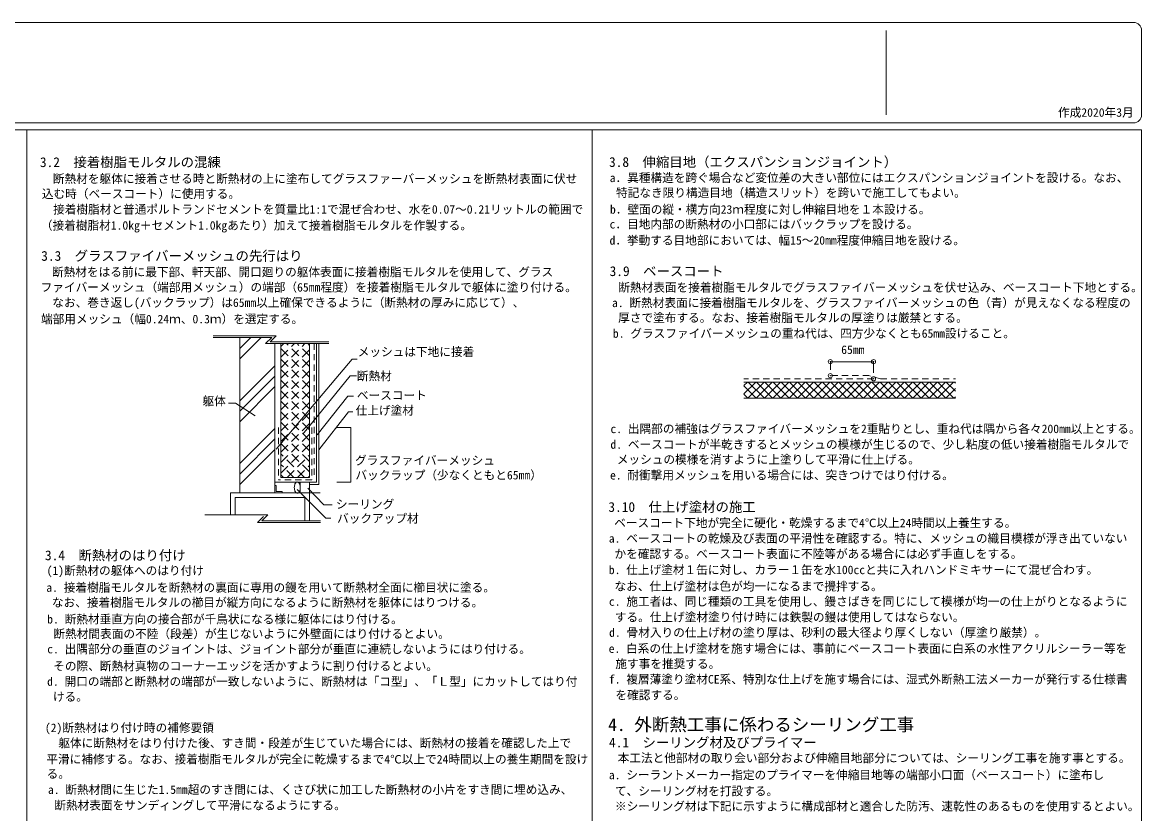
# Model space of a CAD drawing. Units: millimetres on the paper. Extents: x -160 to 123, y -85 to 110.
# Drawn here: x -11.8 to 122.6, y 14.6 to 109.6 of the extents above; entities that cross this region are included whole.
import ezdxf
from ezdxf.enums import TextEntityAlignment as Align

# ---------------------------------------------------------------- set-up
doc = ezdxf.new("R2010")
doc.units = ezdxf.units.MM
doc.header["$PDMODE"] = 32
doc.header["$PDSIZE"] = 0.5
doc.linetypes.add('DASHED1', pattern=[1.8, 1.2, -0.6])
doc.linetypes.add('USER1', pattern=[1.25, 0.75, -0.5])
doc.layers.add('0-0_0', color=7, linetype='Continuous', lineweight=18)
doc.styles.add('ＭＳ ゴシック', font='')
doc.styles.get('ＭＳ ゴシック').set_extended_font_data('MS Gothic')

# ---------------------------------------------------------------- blocks, each defined once
blk = doc.blocks.new('_DotSmall')
at = {"layer": '0-0_0'}
blk.add_line((0.00125, 0), (-0.00125, 0), dxfattribs=at)
blk.add_circle((0, 0), 0.00125, dxfattribs=at)

msp = doc.modelspace()

# ---------------------------------------------------------------- linework, layer by layer
at = {"layer": '0-0_0', "color": 5}
for p, q in [((-88.084, 109.627), (121.609, 109.627)), ((122.576, 98.514), (122.576, 108.661)), ((121.609, 97.548), (-88.084, 97.548)), ((-147.031, 96.729), (122.576, 96.729)), ((122.576, -67.6), (122.576, 96.729)), ((22.506, 54.945), (22.67, 55.109))]:
    msp.add_line(p, q, dxfattribs=at)
at = {"layer": '0-0_0', "color": 4}
msp.add_line((91.923, 98.514), (91.923, 108.661), dxfattribs=at)
at = {"layer": '0-0_0'}
for p, q in [((-11.261, 96.729), (-11.261, -67.6)), ((56.624, 96.729), (56.624, -67.6)), ((19.225, 71.03), (19.225, 54.945)), ((19.225, 71.03), (22.67, 71.03)), ((22.67, 71.03), (22.67, 54.945)), ((85.21, 67.882), (85.21, 68.929)), ((85.21, 68.859), (90.39, 68.859)), ((90.39, 67.506), (90.39, 68.929)), ((100.219, 66.419), (74.828, 66.419)), ((74.828, 64.995), (76.252, 66.419)), ((74.828, 65.985), (75.262, 66.419)), ((74.828, 65.95), (76.292, 64.486)), ((75.309, 64.486), (77.242, 66.419)), ((75.349, 66.419), (77.282, 64.486)), ((76.299, 64.486), (78.232, 66.419)), ((76.339, 66.419), (78.272, 64.486)), ((77.289, 64.486), (79.222, 66.419)), ((77.329, 66.419), (79.261, 64.486)), ((78.279, 64.486), (80.211, 66.419)), ((78.319, 66.419), (80.251, 64.486)), ((79.269, 64.486), (81.201, 66.419)), ((79.309, 66.419), (81.241, 64.486)), ((80.259, 64.486), (82.191, 66.419)), ((80.299, 66.419), (82.231, 64.486)), ((81.249, 64.486), (83.181, 66.419)), ((81.289, 66.419), (83.221, 64.486)), ((82.239, 64.486), (84.171, 66.419)), ((82.279, 66.419), (84.211, 64.486)), ((83.229, 64.486), (85.161, 66.419)), ((83.269, 66.419), (85.201, 64.486)), ((84.218, 64.486), (86.151, 66.419)), ((84.258, 66.419), (86.191, 64.486)), ((85.208, 64.486), (87.141, 66.419)), ((85.248, 66.419), (87.181, 64.486)), ((86.198, 64.486), (88.131, 66.419)), ((86.238, 66.419), (88.171, 64.486)), ((87.188, 64.486), (89.121, 66.419)), ((87.228, 66.419), (89.161, 64.486)), ((88.178, 64.486), (90.111, 66.419)), ((88.218, 66.419), (90.151, 64.486)), ((89.168, 64.486), (91.101, 66.419)), ((89.208, 66.419), (91.141, 64.486)), ((90.158, 64.486), (92.091, 66.419)), ((90.198, 66.419), (92.131, 64.486)), ((91.148, 64.486), (93.081, 66.419)), ((91.188, 66.419), (93.121, 64.486)), ((92.138, 64.486), (94.071, 66.419)), ((92.178, 66.419), (94.111, 64.486)), ((93.128, 64.486), (95.061, 66.419)), ((93.168, 66.419), (95.101, 64.486)), ((94.118, 64.486), (96.051, 66.419)), ((94.158, 66.419), (96.091, 64.486)), ((95.108, 64.486), (97.041, 66.419)), ((95.148, 66.419), (97.081, 64.486)), ((96.098, 64.486), (98.031, 66.419)), ((96.138, 66.419), (98.071, 64.486)), ((97.088, 64.486), (99.02, 66.419)), ((97.128, 66.419), (99.06, 64.486)), ((98.078, 64.486), (100.01, 66.419)), ((98.118, 66.419), (100.05, 64.486)), ((99.108, 66.419), (100.219, 65.308)), ((100.098, 66.419), (100.219, 66.298)), ((74.828, 64.96), (75.302, 64.486)), ((99.068, 64.486), (100.219, 65.637)), ((100.058, 64.486), (100.219, 64.648)), ((100.219, 64.486), (74.828, 64.486)), ((23.801, 58.289), (27.343, 62.819)), ((27.343, 62.819), (27.887, 62.819)), ((19.534, 54.945), (19.225, 55.253)), ((19.534, 54.945), (19.225, 55.253)), ((19.534, 54.945), (19.225, 55.253)), ((19.534, 54.945), (19.225, 55.253)), ((22.506, 54.945), (22.67, 55.109)), ((22.67, 54.945), (19.225, 54.945)), ((21.202, 53.515), (24.613, 50.052)), ((24.613, 50.052), (25.243, 50.052))]:
    msp.add_line(p, q, dxfattribs=at)
at = {"layer": '0-0_0', "color": 3}
for p, q in [((11.092, 71.98), (18.657, 71.98)), ((11.092, 71.754), (18.128, 71.754)), ((14.311, 69.194), (16.87, 71.754)), ((14.311, 70.451), (15.613, 71.754)), ((14.311, 71.754), (14.311, 53.103)), ((18.128, 71.754), (17.404, 71.03)), ((17.404, 71.03), (24.997, 71.03)), ((18.526, 71.03), (18.526, 53.103)), ((23.51, 71.03), (23.51, 54.385)), ((23.79, 71.03), (23.79, 54.105)), ((14.311, 64.165), (18.526, 68.38)), ((14.311, 62.908), (18.526, 67.123)), ((14.311, 61.651), (18.526, 65.866)), ((14.311, 56.622), (18.526, 60.837)), ((27.642, 60.948), (25.969, 60.948)), ((27.642, 60.948), (27.642, 54.385)), ((14.311, 55.364), (18.526, 59.579)), ((14.311, 54.107), (18.526, 58.322)), ((18.526, 54.385), (23.51, 54.385)), ((18.526, 53.975), (18.682, 53.975)), ((18.682, 53.975), (18.682, 53.265)), ((21.55, 53.103), (21.55, 54.385)), ((22.67, 53.103), (22.67, 54.385)), ((22.67, 54.105), (23.79, 54.105)), ((27.642, 54.385), (25.969, 54.385)), ((15.431, 53.103), (13.187, 53.103)), ((13.187, 53.103), (13.187, 50.473)), ((13.747, 52.543), (22.11, 52.543)), ((13.747, 50.473), (13.747, 52.543)), ((22.67, 53.103), (15.431, 53.103)), ((18.682, 53.265), (19.401, 53.265)), ((19.401, 53.265), (19.401, 53.103)), ((22.11, 49.75), (22.11, 52.543)), ((22.6, 53.103), (23.93, 53.103)), ((22.67, 53.103), (22.67, 49.75)), ((10.098, 50.473), (17.663, 50.473)), ((17.134, 50.247), (16.41, 49.524)), ((16.41, 49.524), (24.003, 49.524))]:
    msp.add_line(p, q, dxfattribs=at)
at = {"layer": '0-0_0', "color": 4, "linetype": 'DASHED1'}
for p, q in [((19.225, 69.404), (20.851, 71.03)), ((19.225, 68.137), (22.119, 71.03)), ((19.225, 70.671), (19.584, 71.03)), ((22.67, 67.014), (19.225, 70.459)), ((19.225, 66.869), (22.67, 70.315)), ((22.67, 68.281), (19.921, 71.03)), ((22.67, 69.548), (21.188, 71.03)), ((22.67, 70.815), (22.455, 71.03)), ((22.67, 65.746), (19.225, 69.192)), ((19.225, 65.602), (22.67, 69.048)), ((22.67, 64.479), (19.225, 67.925)), ((19.225, 64.335), (22.67, 67.781)), ((22.67, 63.212), (19.225, 66.658)), ((19.225, 63.068), (22.67, 66.513)), ((22.67, 61.945), (19.225, 65.39)), ((19.225, 61.801), (22.67, 65.246)), ((22.67, 60.678), (19.225, 64.123)), ((19.225, 60.534), (22.67, 63.979)), ((22.67, 59.411), (19.225, 62.856)), ((19.225, 59.267), (22.67, 62.712)), ((22.67, 58.144), (19.225, 61.589)), ((19.225, 58), (22.67, 61.445)), ((22.67, 56.876), (19.225, 60.322)), ((19.225, 56.732), (22.67, 60.178)), ((22.67, 55.609), (19.225, 59.055)), ((19.225, 55.465), (22.67, 58.911)), ((22.068, 54.945), (19.225, 57.788)), ((20.801, 54.945), (19.225, 56.52)), ((19.972, 54.945), (22.67, 57.643)), ((19.534, 54.945), (19.225, 55.253)), ((21.239, 54.945), (22.67, 56.376))]:
    msp.add_line(p, q, dxfattribs=at)
at = {"layer": '0-0_0', "color": 6, "linetype": 'USER1'}
for p, q in [((23.23, 71.03), (23.23, 54.945)), ((90.39, 66.806), (74.828, 66.806)), ((91.239, 66.806), (100.219, 66.806)), ((18.945, 60.948), (18.945, 54.665)), ((22.95, 60.948), (22.95, 54.665)), ((22.95, 54.665), (18.945, 54.665))]:
    msp.add_line(p, q, dxfattribs=at)
at = {"layer": '0-0_0', "color": 3}
for points in [[(18.657, 71.98), (17.933, 71.256), (24.997, 71.256)], [(17.663, 50.473), (16.939, 49.75), (24.003, 49.75)]]:
    msp.add_lwpolyline(points, dxfattribs=at)
at = {"layer": '0-0_0'}
for points in [[(18.682, 58.349), (27.805, 69.182), (28.375, 69.182)], [(21.859, 60.141), (27.561, 67.146), (28.294, 67.146)], [(23.597, 60.086), (27.289, 64.702), (27.941, 64.702)], [(12.959, 63.869), (13.799, 63.869), (16.161, 62.347)], [(22.461, 53.673), (24.403, 51.679), (25.4, 51.679)]]:
    msp.add_lwpolyline(points, dxfattribs=at)
at = {"layer": '0-0_0', "color": 6, "linetype": 'USER1'}
msp.add_lwpolyline([(91.239, 66.806), (89.837, 67.182), (85.21, 67.182)], dxfattribs=at)
at = {"layer": '0-0_0', "color": 3}
msp.add_lwpolyline([(21.198, 54.408), (21.136, 54.397), (21.077, 54.367), (21.021, 54.318), (20.971, 54.25), (20.927, 54.168), (20.892, 54.072), (20.866, 53.965), (20.85, 53.852), (20.845, 53.736), (20.85, 53.619), (20.866, 53.506), (20.892, 53.4), (20.927, 53.304), (20.971, 53.221), (21.021, 53.154), (21.077, 53.104), (21.136, 53.074), (21.198, 53.064), (21.259, 53.074), (21.318, 53.104), (21.374, 53.154), (21.424, 53.221), (21.468, 53.304), (21.503, 53.4), (21.529, 53.506), (21.545, 53.619), (21.55, 53.736), (21.545, 53.852), (21.529, 53.965), (21.503, 54.072), (21.468, 54.168), (21.424, 54.25), (21.374, 54.318), (21.318, 54.367), (21.259, 54.397)], close=True, dxfattribs=at)
at = {"layer": '0-0_0', "color": 5}
for centre, start, end in [((121.609, 108.661), 0, 90), ((121.609, 98.514), 270, 0)]:
    msp.add_arc(centre, 0.966, start, end, dxfattribs=at)
at = {"layer": '0-0_0'}
for p in [(85.201, 68.859), (90.39, 68.859), (85.21, 67.182), (90.39, 66.806)]:
    msp.add_point(p, dxfattribs=at)

# ---------------------------------------------------------------- block references
at = {"layer": '0-0_0', "xscale": 7, "yscale": 7}
for p in [(85.201, 68.859), (90.39, 68.859)]:
    msp.add_blockref('_DotSmall', p, dxfattribs=at)
at = {"layer": '0-0_0', "xscale": 7, "yscale": 7, "rotation": 180}
msp.add_blockref('_DotSmall', (85.21, 68.859), dxfattribs=at)

# ---------------------------------------------------------------- texts
at = {"layer": '0-0_0', "style": 'ＭＳ ゴシック'}
for s, height, p in [('作成2020年3月', 1.026, (112.54, 97.982)), ('3.2\u3000接着樹脂モルタルの混練', 1.18, (-9.7, 91.888)), ('3.8\u3000伸縮目地（エクスパンションジョイント）', 1.18, (58.631, 91.906)), ('断熱材を躯体に接着させる時と断熱材の上に塗布してグラスファーバーメッシュを断熱材表面に伏せ', 1.026, (-8.144, 90.017)), ('a．異種構造を跨ぐ場合など変位差の大きい部位にはエクスパンションジョイントを設ける。なお、', 1.026, (58.714, 90.129)), ('込む時（ベースコート）に使用する。', 1.026, (-9.464, 88.2)), ('特記なき限り構造目地（構造スリット）を跨いで施工してもよい。', 1.026, (59.473, 88.334)), ('接着樹脂材と普通ポルトランドセメントを質量比1:1で混ぜ合わせ、水を0.07～0.21リットルの範囲で', 1.026, (-8.118, 86.339)), ('b．壁面の縦・横方向23ｍ程度に対し伸縮目地を１本設ける。', 1.026, (58.746, 86.33)), ('c．目地内部の断熱材の小口部にはバックラップを設ける。', 1.026, (58.702, 84.556)), ('（接着樹脂材1.0kg＋セメント1.0kgあたり）加えて接着樹脂モルタルを作製する。', 1.026, (-9.585, 84.411)), ('d．挙動する目地部においては、幅15～20㎜程度伸縮目地を設ける。', 1.026, (58.691, 82.614)), ('3.3\u3000グラスファイバーメッシュの先行はり', 1.18, (-9.545, 80.63)), ('断熱材をはる前に最下部、軒天部、開口廻りの躯体表面に接着樹脂モルタルを使用して、グラス', 1.026, (-8.252, 78.814)), ('3.9\u3000ベースコート', 1.18, (58.701, 78.793)), ('ファイバーメッシュ（端部用メッシュ）の端部（65㎜程度）を接着樹脂モルタルで躯体に塗り付ける。', 1.026, (-9.61, 76.976)), ('断熱材表面を接着樹脂モルタルでグラスファイバーメッシュを伏せ込み、ベースコート下地とする。', 1.026, (59.741, 76.956)), ('なお、巻き返し(バックラップ）は65mm以上確保できるように（断熱材の厚みに応じて）、', 1.026, (-8.212, 75.139)), ('a. 断熱材表面に接着樹脂モルタルを、グラスファイバーメッシュの色（青）が見えなくなる程度の', 1.026, (58.992, 75.111)), ('端部用メッシュ（幅0.24ｍ、0.3ｍ）を選定する。', 1.026, (-9.569, 73.16)), ('厚さで塗布する。なお、接着樹脂モルタルの厚塗りは厳禁とする。', 1.026, (59.722, 73.313)), ('b. グラスファイバーメッシュの重ね代は、四方少なくとも65mm設けること。', 1.026, (59.094, 71.432)), ('メッシュは下地に接着', 1.026, (28.46, 69.217)), ('65mm', 1.026, (86.504, 69.481)), ('断熱材', 1.026, (28.356, 66.316)), ('躯体', 1.026, (9.826, 63.314)), ('ベースコート', 1.026, (28.356, 63.995)), ('仕上げ塗材', 1.026, (28.205, 62.178)), ('c. 出隅部の補強はグラスファイバーメッシュを2重貼りとし、重ね代は隅から各々200mm以上とする。', 1.026, (58.799, 59.972)), ('d. ベースコートが半乾きするとメッシュの模様が生じるので、少し粘度の低い接着樹脂モルタルで', 1.026, (58.799, 58.093)), ('グラスファイバーメッシュ', 1.026, (28.137, 56.18)), ('メッシュの模様を消すように上塗りして平滑に仕上げる。', 1.026, (59.564, 56.287)), ('バックラップ（少なくともと65㎜）', 1.026, (28.182, 54.408)), ('e. 耐衝撃用メッシュを用いる場合には、突きつけではり付ける。', 1.026, (58.749, 54.399)), ('シーリング', 1.026, (25.842, 50.91)), ('3.10\u3000仕上げ塗材の施工', 1.18, (58.55, 50.463)), ('バックアップ材', 1.026, (25.979, 49.206)), ('ベースコート下地が完全に硬化・乾燥するまで4℃以上24時間以上養生する。', 1.026, (59.258, 48.668)), ('a. ベースコートの乾燥及び表面の平滑性を確認する。特に、メッシュの織目模様が浮き出ていない', 1.026, (58.603, 46.811)), ('3.4\u3000断熱材のはり付け', 1.18, (-9.094, 44.655)), ('かを確認する。ベースコート表面に不陸等がある場合には必ず手直しをする。', 1.026, (59.29, 44.945)), ('(1)断熱材の躯体へのはり付け', 1.026, (-8.893, 42.938)), ('b. 仕上げ塗材１缶に対し、カラー１缶を水100ccと共に入れハンドミキサーにて混ぜ合わす。', 1.026, (58.603, 43.029)), ('a. 接着樹脂モルタルを断熱材の裏面に専用の鏝を用いて断熱材全面に櫛目状に塗る。', 1.026, (-8.934, 40.906)), ('なお、仕上げ塗材は色が均一になるまで攪拌する。', 1.026, (59.295, 41.053)), ('なお、接着樹脂モルタルの櫛目が縦方向になるように断熱材を躯体にはりつける。', 1.026, (-8.263, 39.11)), ('c. 施工者は、同じ種類の工具を使用し、鏝さばきを同じにして模様が均一の仕上がりとなるように', 1.026, (58.617, 39.23)), ('b. 断熱材垂直方向の接合部が千鳥状になる様に躯体にはり付ける。', 1.026, (-8.824, 37.1)), ('する。仕上げ塗材塗り付け時には鉄製の鏝は使用してはならない。', 1.026, (59.324, 37.341)), ('断熱材間表面の不陸（段差）が生じないように外壁面にはり付けるとよい。', 1.026, (-8.071, 35.342)), ('d. 骨材入りの仕上げ材の塗り厚は、砂利の最大径より厚くしない（厚塗り厳禁）。', 1.026, (58.643, 35.499)), ('c. 出隅部分の垂直のジョイントは、ジョイント部分が垂直に連続しないようにはり付ける。', 1.026, (-8.824, 33.512)), ('e. 白系の仕上げ塗材を施す場合には、事前にベースコート表面に白系の水性アクリルシーラー等を', 1.026, (58.587, 33.572)), ('その際、断熱材真物のコーナーエッジを活かすように割り付けるとよい。', 1.026, (-8.099, 31.473)), ('\u3000施す事を推奨する。', 1.026, (57.992, 31.73)), ('d. 開口の端部と断熱材の端部が一致しないように、断熱材は「コ型」、「Ｌ型」にカットしてはり付', 1.026, (-8.833, 29.613)), ('f. 複層薄塗り塗材CE系、特別な仕上げを施す場合には、湿式外断熱工法メーカーが発行する仕様書', 1.026, (58.617, 29.885)), ('ける。', 1.026, (-8.137, 27.782)), ('を確認する。', 1.026, (59.398, 27.987)), ('(2)断熱材はり付け時の補修要領', 1.026, (-9.104, 24.056)), ('4. 外断熱工事に係わるシーリング工事', 1.54, (58.528, 24.03)), ('躯体に断熱材をはり付けた後、すき間・段差が生じていた場合には、断熱材の接着を確認した上で', 1.026, (-7.489, 22.224)), ('4.1\u3000シーリング材及びプライマー', 1.18, (58.627, 22.168)), ('平滑に補修する。なお、接着樹脂モルタルが完全に乾燥するまで4℃以上で24時間以上の養生期間を設け', 1.026, (-8.928, 20.277)), ('本工法と他部材の取り会い部分および伸縮目地部分については、シーリング工事を施す事とする。', 1.026, (59.666, 20.422)), ('る。', 1.026, (-8.893, 18.522)), ('a. シーラントメーカー指定のプライマーを伸縮目地等の端部小口面（ベースコート）に塗布し', 1.026, (58.61, 18.389)), ('a. 断熱材間に生じた1.5㎜超のすき間には、くさび状に加工した断熱材の小片をすき間に埋め込み、', 1.026, (-8.736, 16.625)), ('て、シーリング材を打設する。', 1.026, (59.343, 16.449)), ('断熱材表面をサンディングして平滑になるようにする。', 1.026, (-7.966, 14.739)), ('※シーリング材は下記に示すように構成部材と適合した防汚、速乾性のあるものを使用するとよい。', 1.026, (59.343, 14.626))]:
    msp.add_text(s, height=height, dxfattribs=at).set_placement(p, align=Align.BOTTOM_LEFT)

doc.saveas('drawing.dxf')
